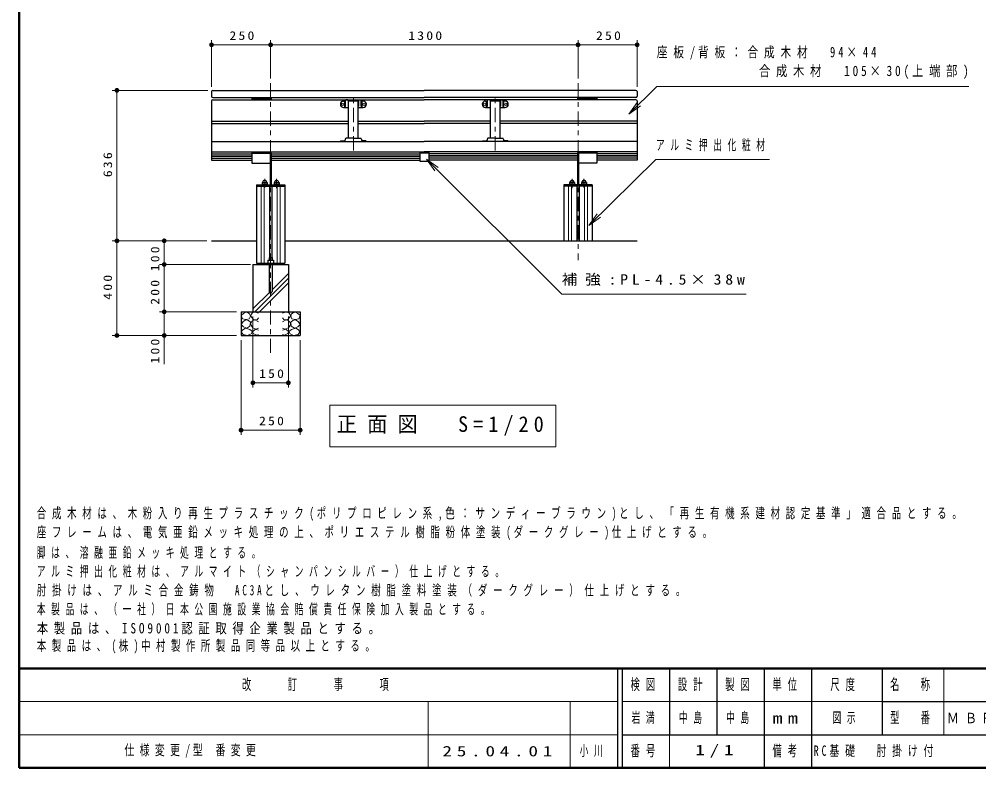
# Model space of a CAD drawing. Units: millimetres on the paper, scale 1:20. Extents: x -365 to 0, y 0 to 257.
# Drawn here: x -365 to -162.1, y 0 to 158.2 of the extents above; entities that cross this region are included whole.
import ezdxf

# ---------------------------------------------------------------- set-up
doc = ezdxf.new("R2010")
doc.units = ezdxf.units.MM
doc.linetypes.add('USER2', pattern=[6, 3, -1, 1, -1])
doc.layers.add('1_20', color=7, linetype='Continuous', lineweight=25)
doc.layers.add('LY_5', color=7, linetype='Continuous', lineweight=13)
doc.layers.add('99', color=7, linetype='Continuous')
doc.layers.add('CLASS1', color=7, linetype='Continuous')
doc.styles.add('ＭＳ ゴシック', font='')
doc.styles.get('ＭＳ ゴシック').set_extended_font_data('MS Gothic')

# ---------------------------------------------------------------- blocks, each defined once
blk = doc.blocks.new('filled_dot')
at = {"color": 0, "linetype": 'Continuous', "lineweight": -2, "const_width": 1.25}
blk.add_lwpolyline([(-0.625, 0, 1), (0.625, 0, 1)], format="xyb", close=True, dxfattribs=at)

msp = doc.modelspace()

# ---------------------------------------------------------------- linework, layer by layer
at = {"layer": '1_20', "lineweight": 13}
for p, q in [((-324.336, 143.903), (-324.336, 153.771)), ((-324.336, 152.771), (-311.836, 152.771)), ((-311.836, 145.654), (-311.836, 153.771)), ((-311.836, 152.771), (-246.836, 152.771)), ((-246.836, 145.654), (-246.836, 153.771)), ((-246.836, 152.771), (-234.336, 152.771)), ((-234.336, 143.903), (-234.336, 153.771)), ((-325.086, 143.153), (-345.336, 143.153)), ((-344.336, 111.353), (-344.336, 143.153)), ((-236.074, 138.091), (-234.306, 140.566)), ((-236.074, 138.091), (-233.952, 140.212)), ((-233.599, 139.858), (-236.074, 138.091)), ((-277.083, 126.15), (-278.851, 128.625)), ((-278.851, 128.625), (-276.376, 126.857)), ((-278.851, 128.625), (-276.73, 126.504)), ((-313.836, 122.903), (-313.836, 106.653)), ((-313.221, 122.903), (-313.221, 106.653)), ((-310.451, 122.903), (-310.451, 106.653)), ((-309.836, 122.903), (-309.836, 106.653)), ((-248.836, 122.903), (-248.836, 111.353)), ((-248.221, 122.903), (-248.221, 111.353)), ((-245.451, 122.903), (-245.451, 111.353)), ((-244.836, 122.903), (-244.836, 111.353)), ((-244.564, 114.575), (-242.774, 117.033)), ((-244.564, 114.575), (-242.423, 116.677)), ((-242.073, 116.32), (-244.564, 114.575)), ((-325.336, 111.353), (-345.336, 111.353)), ((-344.336, 91.353), (-344.336, 111.353)), ((-334.336, 106.353), (-334.336, 111.353)), ((-316.586, 106.353), (-335.336, 106.353)), ((-316.086, 106.353), (-335.336, 106.353)), ((-334.336, 96.353), (-334.336, 106.353)), ((-311.519, 101.015), (-308.086, 104.448)), ((-315.191, 96.353), (-308.086, 103.458)), ((-314.201, 96.353), (-308.086, 102.468)), ((-315.586, 96.948), (-312.079, 100.455)), ((-319.086, 96.353), (-335.336, 96.353)), ((-334.336, 85.275), (-334.336, 96.353)), ((-315.586, 95.353), (-315.586, 80.353)), ((-308.086, 95.353), (-308.086, 80.353)), ((-319.086, 91.353), (-345.336, 91.353)), ((-318.086, 90.353), (-318.086, 70.353)), ((-305.586, 90.353), (-305.586, 70.353)), ((-308.086, 81.353), (-315.586, 81.353)), ((-299.337, 76.629), (-299.337, 67.829)), ((-251.537, 76.629), (-299.337, 76.629)), ((-251.537, 67.829), (-251.537, 76.629)), ((-305.586, 71.353), (-318.086, 71.353)), ((-299.337, 67.829), (-251.537, 67.829))]:
    msp.add_line(p, q, dxfattribs=at)
at = {"layer": '1_20', "linetype": 'USER2', "lineweight": 13}
for p, q in [((-311.836, 144.654), (-311.836, 87.217)), ((-246.836, 144.654), (-246.836, 107.278)), ((-294.336, 130.438), (-294.336, 141.972)), ((-264.336, 130.438), (-264.336, 141.972)), ((-313.086, 124.479), (-313.086, 122.64)), ((-310.586, 124.479), (-310.586, 122.501)), ((-248.086, 124.479), (-248.086, 122.501)), ((-245.586, 124.479), (-245.586, 122.64)), ((-311.836, 108.555), (-311.836, 99.836))]:
    msp.add_line(p, q, dxfattribs=at)
at = {"layer": '1_20'}
for p, q in [((-324.336, 142.903), (-324.336, 141.903)), ((-324.086, 143.153), (-279.336, 143.153)), ((-234.586, 143.153), (-279.336, 143.153)), ((-234.336, 142.903), (-234.336, 141.903)), ((-324.336, 140.924), (-324.336, 128.392)), ((-324.086, 141.653), (-279.336, 141.653)), ((-324.086, 141.174), (-279.336, 141.174)), ((-315.836, 141.653), (-315.836, 141.174)), ((-315.836, 141.428), (-311.724, 141.428)), ((-311.724, 141.653), (-311.724, 141.174)), ((-296.411, 140.884), (-296.096, 140.884)), ((-296.168, 139.645), (-296.168, 140.782)), ((-296.074, 140.897), (-295.977, 141.08)), ((-295.972, 140.559), (-295.972, 140.976)), ((-295.532, 141.134), (-295.889, 141.134)), ((-295.432, 141.034), (-295.432, 139.791)), ((-295.336, 133.023), (-295.336, 140.958)), ((-295.336, 140.958), (-293.336, 140.958)), ((-293.336, 133.023), (-293.336, 140.958)), ((-293.24, 141.034), (-293.24, 139.791)), ((-293.14, 141.134), (-292.783, 141.134)), ((-292.7, 140.559), (-292.7, 140.976)), ((-292.598, 140.897), (-292.695, 141.08)), ((-292.261, 140.884), (-292.576, 140.884)), ((-292.504, 139.645), (-292.504, 140.782)), ((-234.586, 141.653), (-279.336, 141.653)), ((-234.586, 141.174), (-279.336, 141.174)), ((-266.411, 140.884), (-266.096, 140.884)), ((-266.168, 139.645), (-266.168, 140.782)), ((-266.074, 140.897), (-265.977, 141.08)), ((-265.972, 140.559), (-265.972, 140.976)), ((-265.532, 141.134), (-265.889, 141.134)), ((-265.432, 141.034), (-265.432, 139.791)), ((-265.336, 133.023), (-265.336, 140.958)), ((-265.336, 140.958), (-263.336, 140.958)), ((-263.336, 133.023), (-263.336, 140.958)), ((-263.24, 141.034), (-263.24, 139.791)), ((-263.14, 141.134), (-262.783, 141.134)), ((-262.7, 140.559), (-262.7, 140.976)), ((-262.598, 140.897), (-262.695, 141.08)), ((-262.261, 140.884), (-262.576, 140.884)), ((-262.504, 139.645), (-262.504, 140.782)), ((-246.949, 141.653), (-246.949, 141.174)), ((-242.836, 141.428), (-246.949, 141.428)), ((-242.836, 141.653), (-242.836, 141.174)), ((-234.336, 140.924), (-234.336, 128.392)), ((-296.411, 139.534), (-295.336, 139.534)), ((-295.382, 139.741), (-295.336, 139.741)), ((-293.336, 139.741), (-293.29, 139.741)), ((-293.336, 139.534), (-292.261, 139.534)), ((-266.411, 139.534), (-265.336, 139.534)), ((-265.382, 139.741), (-265.336, 139.741)), ((-263.336, 139.741), (-263.29, 139.741)), ((-263.336, 139.534), (-262.261, 139.534)), ((-324.336, 136.634), (-295.336, 136.634)), ((-324.336, 136.151), (-295.336, 136.151)), ((-293.336, 136.634), (-279.336, 136.634)), ((-293.336, 136.151), (-279.336, 136.151)), ((-265.336, 136.634), (-279.336, 136.634)), ((-265.336, 136.151), (-279.336, 136.151)), ((-234.336, 136.634), (-263.336, 136.634)), ((-234.336, 136.151), (-263.336, 136.151)), ((-324.336, 132.353), (-279.336, 132.353)), ((-296.975, 132.448), (-296.202, 132.448)), ((-295.974, 132.958), (-296.155, 132.48)), ((-294.336, 133.023), (-295.88, 133.023)), ((-294.336, 133.023), (-292.792, 133.023)), ((-292.698, 132.958), (-292.517, 132.48)), ((-291.697, 132.448), (-292.47, 132.448)), ((-234.336, 132.353), (-279.336, 132.353)), ((-266.975, 132.448), (-266.202, 132.448)), ((-265.974, 132.958), (-266.155, 132.48)), ((-264.336, 133.023), (-265.88, 133.023)), ((-264.336, 133.023), (-262.792, 133.023)), ((-262.698, 132.958), (-262.517, 132.48)), ((-261.697, 132.448), (-262.47, 132.448)), ((-324.336, 130.161), (-279.336, 130.161)), ((-315.836, 130.118), (-311.949, 130.118)), ((-315.836, 130.118), (-315.836, 127.781)), ((-315.836, 129.894), (-311.949, 129.894)), ((-311.949, 129.894), (-311.949, 123.203)), ((-311.724, 129.893), (-311.724, 123.203)), ((-280.286, 130.161), (-280.286, 128.167)), ((-280.286, 129.936), (-278.386, 129.936)), ((-234.336, 130.161), (-279.336, 130.161)), ((-278.386, 130.161), (-278.386, 128.167)), ((-246.949, 129.893), (-246.949, 123.203)), ((-242.836, 130.118), (-246.724, 130.118)), ((-242.836, 129.894), (-246.724, 129.894)), ((-246.724, 129.894), (-246.724, 123.203)), ((-242.836, 130.118), (-242.836, 127.781)), ((-324.336, 129.752), (-315.836, 129.752)), ((-324.336, 129.299), (-315.836, 129.299)), ((-324.336, 129.255), (-315.836, 129.255)), ((-324.336, 128.845), (-315.836, 128.845)), ((-324.336, 128.802), (-315.836, 128.802)), ((-324.336, 128.392), (-315.836, 128.392)), ((-311.724, 129.752), (-280.286, 129.752)), ((-311.724, 129.299), (-280.286, 129.299)), ((-311.724, 129.255), (-280.286, 129.255)), ((-311.724, 128.845), (-280.286, 128.845)), ((-311.724, 128.802), (-280.286, 128.802)), ((-311.724, 128.392), (-280.286, 128.392)), ((-280.286, 128.167), (-278.386, 128.167)), ((-246.949, 129.752), (-278.386, 129.752)), ((-246.949, 129.299), (-278.386, 129.299)), ((-246.949, 129.255), (-278.386, 129.255)), ((-246.949, 128.845), (-278.386, 128.845)), ((-246.949, 128.802), (-278.386, 128.802)), ((-246.949, 128.392), (-278.386, 128.392)), ((-234.336, 129.752), (-242.836, 129.752)), ((-234.336, 129.299), (-242.836, 129.299)), ((-234.336, 129.255), (-242.836, 129.255)), ((-234.336, 128.845), (-242.836, 128.845)), ((-234.336, 128.802), (-242.836, 128.802)), ((-234.336, 128.392), (-242.836, 128.392)), ((-315.836, 127.781), (-311.949, 127.781)), ((-242.836, 127.781), (-246.724, 127.781)), ((-314.836, 123.203), (-314.836, 106.653)), ((-314.836, 123.203), (-308.836, 123.203)), ((-314.836, 122.903), (-308.836, 122.903)), ((-313.611, 123.703), (-313.611, 123.203)), ((-313.611, 123.703), (-312.561, 123.703)), ((-313.611, 123.303), (-312.561, 123.303)), ((-312.561, 123.703), (-312.561, 123.203)), ((-312.086, 122.903), (-312.086, 107.218)), ((-311.586, 122.903), (-311.586, 107.218)), ((-311.111, 123.703), (-310.061, 123.703)), ((-311.111, 123.703), (-311.111, 123.203)), ((-311.111, 123.303), (-310.061, 123.303)), ((-310.061, 123.703), (-310.061, 123.203)), ((-308.836, 123.203), (-308.836, 106.653)), ((-249.836, 123.203), (-249.836, 111.353)), ((-243.836, 123.203), (-249.836, 123.203)), ((-243.836, 122.903), (-249.836, 122.903)), ((-247.561, 123.703), (-248.611, 123.703)), ((-248.611, 123.703), (-248.611, 123.203)), ((-247.561, 123.303), (-248.611, 123.303)), ((-247.561, 123.703), (-247.561, 123.203)), ((-247.086, 122.903), (-247.086, 111.353)), ((-246.586, 122.903), (-246.586, 111.353)), ((-246.111, 123.703), (-246.111, 123.203)), ((-245.061, 123.703), (-246.111, 123.703)), ((-245.061, 123.303), (-246.111, 123.303)), ((-245.061, 123.703), (-245.061, 123.203)), ((-243.836, 123.203), (-243.836, 111.353)), ((-324.336, 111.353), (-314.836, 111.353)), ((-308.836, 111.353), (-234.336, 111.353)), ((-312.154, 107.841), (-311.519, 107.841)), ((-312.154, 107.841), (-312.154, 107.268)), ((-311.519, 107.841), (-311.519, 107.268)), ((-315.586, 106.353), (-315.586, 96.353)), ((-315.586, 106.353), (-308.086, 106.353)), ((-314.836, 106.653), (-308.836, 106.653)), ((-313.711, 106.653), (-313.711, 106.353)), ((-312.441, 107.268), (-311.231, 107.268)), ((-312.441, 107.268), (-312.441, 106.653)), ((-312.154, 106.353), (-312.154, 100.659)), ((-311.519, 106.353), (-311.519, 100.659)), ((-311.231, 107.268), (-311.231, 106.674)), ((-309.961, 106.653), (-309.961, 106.353)), ((-308.086, 106.353), (-308.086, 96.353)), ((-318.086, 96.353), (-318.086, 91.353)), ((-318.086, 96.353), (-305.586, 96.353)), ((-305.586, 96.353), (-305.586, 91.353)), ((-318.086, 91.353), (-305.586, 91.353))]:
    msp.add_line(p, q, dxfattribs=at)
at = {"layer": '1_20', "lineweight": 13}
for points in [[(-236.074, 138.091), (-230.186, 143.978), (-164.173, 143.978)], [(-278.851, 128.625), (-250.289, 100.063), (-211.275, 100.063)], [(-244.564, 114.575), (-230.375, 128.51), (-206.355, 128.51)], [(-314.365, 96.038), (-315.221, 96.355), (-315.76, 96.086), (-316.076, 95.484), (-315.49, 94.723), (-314.714, 94.66), (-314.365, 95.056)], [(-309.307, 96.038), (-308.451, 96.355), (-307.913, 96.086), (-307.596, 95.484), (-308.182, 94.723), (-308.958, 94.66), (-309.307, 95.056)], [(-314.381, 94.232), (-315.142, 94.628), (-315.775, 94.375), (-316.076, 93.725), (-315.633, 92.949), (-314.872, 92.711), (-314.381, 92.917)], [(-309.291, 94.232), (-308.53, 94.628), (-307.897, 94.375), (-307.596, 93.725), (-308.039, 92.949), (-308.8, 92.711), (-309.291, 92.917)], [(-314.365, 92.505), (-315.031, 92.711), (-315.68, 92.157), (-315.506, 91.761), (-314.777, 91.396), (-314.365, 91.555)], [(-309.307, 92.505), (-308.641, 92.711), (-307.992, 92.157), (-308.166, 91.761), (-308.895, 91.396), (-309.307, 91.555)]]:
    msp.add_lwpolyline(points, dxfattribs=at)
at = {"layer": '1_20'}
for points in [[(-296.168, 139.645), (-296.13, 139.664), (-296.095, 139.687), (-296.066, 139.714), (-296.04, 139.746), (-296.023, 139.783), (-296.011, 139.825), (-296.003, 139.874), (-295.997, 139.93), (-295.992, 139.998), (-295.988, 140.074), (-295.984, 140.155), (-295.981, 140.236), (-295.979, 140.316), (-295.977, 140.392), (-295.975, 140.461), (-295.974, 140.519), (-295.973, 140.564), (-295.972, 140.594), (-295.972, 140.605), (-295.972, 140.594), (-295.972, 140.559)], [(-292.504, 139.645), (-292.542, 139.664), (-292.577, 139.687), (-292.607, 139.714), (-292.632, 139.746), (-292.649, 139.783), (-292.661, 139.825), (-292.669, 139.874), (-292.675, 139.93), (-292.68, 139.998), (-292.684, 140.074), (-292.688, 140.155), (-292.691, 140.236), (-292.693, 140.316), (-292.695, 140.392), (-292.697, 140.461), (-292.698, 140.519), (-292.699, 140.564), (-292.7, 140.594), (-292.7, 140.605), (-292.7, 140.594), (-292.7, 140.559)], [(-266.168, 139.645), (-266.13, 139.664), (-266.095, 139.687), (-266.066, 139.714), (-266.04, 139.746), (-266.023, 139.783), (-266.011, 139.825), (-266.003, 139.874), (-265.997, 139.93), (-265.992, 139.998), (-265.988, 140.074), (-265.984, 140.155), (-265.981, 140.236), (-265.979, 140.316), (-265.977, 140.392), (-265.975, 140.461), (-265.974, 140.519), (-265.973, 140.564), (-265.972, 140.594), (-265.972, 140.605), (-265.972, 140.594), (-265.972, 140.559)], [(-262.504, 139.645), (-262.542, 139.664), (-262.577, 139.687), (-262.607, 139.714), (-262.632, 139.746), (-262.649, 139.783), (-262.661, 139.825), (-262.669, 139.874), (-262.675, 139.93), (-262.68, 139.998), (-262.684, 140.074), (-262.688, 140.155), (-262.691, 140.236), (-262.693, 140.316), (-262.695, 140.392), (-262.697, 140.461), (-262.698, 140.519), (-262.699, 140.564), (-262.7, 140.594), (-262.7, 140.605), (-262.7, 140.594), (-262.7, 140.559)]]:
    msp.add_lwpolyline(points, dxfattribs=at)
at = {"layer": '1_20', "lineweight": 13}
for points in [[(-316.964, 96.323), (-317.597, 96.022), (-318.073, 95.547), (-317.772, 94.85), (-317.043, 94.707), (-316.346, 94.866), (-316.092, 95.452), (-316.282, 95.959)], [(-306.708, 96.323), (-306.075, 96.022), (-305.6, 95.547), (-305.901, 94.85), (-306.629, 94.707), (-307.326, 94.866), (-307.58, 95.452), (-307.39, 95.959)], [(-317.09, 94.676), (-317.629, 94.327), (-318.073, 93.646), (-317.566, 93.186), (-316.9, 92.87), (-316.203, 93.313), (-316.124, 94.153), (-316.532, 94.515)], [(-306.582, 94.676), (-306.043, 94.327), (-305.6, 93.646), (-306.106, 93.186), (-306.772, 92.87), (-307.469, 93.313), (-307.548, 94.153), (-307.14, 94.515)], [(-317.131, 92.879), (-317.7, 92.56), (-318.038, 92.137), (-317.634, 91.571), (-316.692, 91.368), (-315.976, 91.687), (-315.703, 92.192), (-316.242, 92.648)], [(-306.541, 92.879), (-305.972, 92.56), (-305.634, 92.137), (-306.038, 91.571), (-306.98, 91.368), (-307.696, 91.687), (-307.969, 92.192), (-307.43, 92.648)]]:
    msp.add_lwpolyline(points, close=True, dxfattribs=at)
for centre in [(-296.586, 140.209), (-292.086, 140.209), (-266.586, 140.209), (-262.086, 140.209)]:
    msp.add_circle(centre, 0.225, dxfattribs=at)
at = {"layer": '1_20'}
for centre, radius, start, end in [((-324.086, 142.903), 0.25, 90, 180), ((-234.586, 142.903), 0.25, 360, 90), ((-324.086, 141.903), 0.25, 180, 270), ((-324.086, 140.924), 0.25, 90, 180), ((-296.411, 140.209), 0.675, 90, 270), ((-296.096, 140.909), 0.025, 270, 332.13251), ((-295.889, 141.034), 0.1, 90, 152.13251), ((-295.532, 141.034), 0.1, 0, 90), ((-293.14, 141.034), 0.1, 90, 180), ((-292.783, 141.034), 0.1, 27.86749, 90), ((-292.576, 140.909), 0.025, 207.86749, 270), ((-292.261, 140.209), 0.675, 270, 90), ((-266.411, 140.209), 0.675, 90, 270), ((-266.096, 140.909), 0.025, 270, 332.13251), ((-265.889, 141.034), 0.1, 90, 152.13251), ((-265.532, 141.034), 0.1, 0, 90), ((-263.14, 141.034), 0.1, 90, 180), ((-262.783, 141.034), 0.1, 27.86749, 90), ((-262.576, 140.909), 0.025, 207.86749, 270), ((-262.261, 140.209), 0.675, 270, 90), ((-234.586, 141.903), 0.25, 270, 0), ((-234.586, 140.924), 0.25, 360, 90), ((-295.382, 139.791), 0.05, 180, 270), ((-293.29, 139.791), 0.05, 270, 0.00001), ((-265.382, 139.791), 0.05, 180, 270), ((-263.29, 139.791), 0.05, 270, 0.00001), ((-296.975, 132.348), 0.1, 90, 177), ((-296.202, 132.498), 0.05, 270, 339.20314), ((-295.88, 132.923), 0.1, 90, 159.20314), ((-292.792, 132.923), 0.1, 20.79686, 90), ((-292.47, 132.498), 0.05, 200.79686, 270), ((-291.697, 132.348), 0.1, 3, 90), ((-266.975, 132.348), 0.1, 90, 177), ((-266.202, 132.498), 0.05, 270, 339.20314), ((-265.88, 132.923), 0.1, 90, 159.20314), ((-262.792, 132.923), 0.1, 20.79686, 90), ((-262.47, 132.498), 0.05, 200.79686, 270), ((-261.697, 132.348), 0.1, 3, 90), ((-311.949, 129.893), 0.225, 0, 90), ((-246.724, 129.893), 0.225, 90, 180), ((-313.086, 123.703), 0.425, 0, 180), ((-310.586, 123.703), 0.425, 0, 180), ((-248.086, 123.703), 0.425, 360, 180), ((-245.586, 123.703), 0.425, 360, 180), ((-311.836, 100.659), 0.318, 179.99996, 0.00001)]:
    msp.add_arc(centre, radius, start, end, dxfattribs=at)
at = {"layer": 'LY_5', "lineweight": 50}
for p, q in [((-365, 257), (-365, 0)), ((-365, 21), (0, 21)), ((-365, 0), (0, 0))]:
    msp.add_line(p, q, dxfattribs=at)
at = {"layer": 'LY_5', "color": 211, "lineweight": 25}
for p, q in [((-238.5, 21), (-238.5, 0)), ((-237.5, 21), (-237.5, 0)), ((-227.5, 21), (-227.5, 7)), ((-217.5, 21), (-217.5, 7)), ((-207.5, 21), (-207.5, 0)), ((-197.5, 21), (-197.5, 7)), ((-182.5, 21), (-182.5, 7)), ((-182.5, 14), (-70, 14)), ((-237.5, 7), (0, 7))]:
    msp.add_line(p, q, dxfattribs=at)
at = {"layer": 'LY_5'}
for p, q in [((-169.5, 21), (-169.5, 7)), ((-365, 14), (-238.5, 14)), ((-278.5, 14), (-278.5, 0)), ((-248.5, 14), (-248.5, 0)), ((-237.5, 14), (-182.5, 14)), ((-365, 7), (-238.5, 7)), ((-227.5, 7), (-227.5, 0))]:
    msp.add_line(p, q, dxfattribs=at)
at = {"layer": 'LY_5', "lineweight": 25}
msp.add_line((-197.5, 7), (-197.5, 0), dxfattribs=at)

# ---------------------------------------------------------------- block references
at = {"layer": '1_20', "lineweight": 13, "xscale": 0.4, "yscale": 0.4}
for p in [(-324.336, 152.771), (-315.586, 81.353), (-318.086, 71.353)]:
    msp.add_blockref('filled_dot', p, dxfattribs=at)
for p, rotation in [((-311.836, 152.771), 180), ((-246.836, 152.771), 180), ((-234.336, 152.771), 180), ((-344.336, 143.153), 270), ((-344.336, 111.353), 270), ((-344.336, 111.353), 90), ((-334.336, 111.353), 270), ((-334.336, 106.353), 270), ((-334.336, 106.353), 90), ((-334.336, 96.353), 270), ((-334.336, 96.353), 90), ((-344.336, 91.353), 90), ((-334.336, 91.353), 90), ((-308.086, 81.353), 180), ((-305.586, 71.353), 180)]:
    msp.add_blockref('filled_dot', p, dxfattribs=dict(at, rotation=rotation))

# ---------------------------------------------------------------- texts
at = {"layer": '1_20', "style": 'ＭＳ ゴシック'}
for s, insert, char_height, attachment_point in [('\\T1.33;\\W1.15;250', (-317.671, 153.771), 1.833, 8), ('\\T1.33;\\W1.15;1300', (-278.915, 153.771), 1.833, 8), ('\\T1.33;\\W1.15;250', (-240.171, 153.771), 1.833, 8), ('\\T1.55;\\W0.75;座板/背板：合成木材\u300094×44', (-230.173, 150.978), 2.199, 4), ('\\T1.5;\\W0.8;\u3000\u3000\u3000\u3000\u3000\u3000合成木材\u3000105×30(上端部)', (-230.173, 146.978), 2.199, 4), ('\\T1.64;\\W0.6;アルミ押出化粧材', (-230.355, 131.51), 2.199, 4), ('\\T1.5;\\W1.1;補強:PL-4.5×38w', (-250.275, 103.063), 2.199, 4), ('\\T1.33;\\W1.15;150', (-311.415, 82.353), 1.833, 8), ('\\T1.33;\\W1.15;250', (-311.421, 72.353), 1.833, 8), ('\\T1.5;\\W0.95;正面図\u3000S=1/20', (-275.437, 72.229), 3.299, 5)]:
    msp.add_mtext(s, dxfattribs=dict(at, insert=insert, char_height=char_height, attachment_point=attachment_point))
at = {"layer": '1_20', "char_height": 1.833, "attachment_point": 8, "rotation": 90, "style": 'ＭＳ ゴシック'}
for s, insert in [('\\T1.33;\\W1.15;636', (-345.336, 127.67)), ('\\T1.33;\\W1.15;100', (-335.336, 107.779)), ('\\T1.33;\\W1.15;400', (-345.336, 101.77)), ('\\T1.33;\\W1.15;200', (-335.336, 100.699)), ('\\T1.33;\\W1.15;100', (-335.336, 88.275))]:
    msp.add_mtext(s, dxfattribs=dict(at, insert=insert))
at = {"layer": '99', "char_height": 2.199, "style": 'ＭＳ ゴシック'}
for s, insert, attachment_point in [('\\T1.64;\\W0.6;岩満', (-232.5, 10.5), 5), ('\\T1.64;\\W0.6;中島', (-225.5, 10.5), 4), ('\\T1.64;\\W0.6;中島', (-212.5, 10.5), 5), ('\\T1.64;\\W0.6;図示', (-190, 10.5), 5), ('\\T1.5;\\W0.85;ＭＢR－C１８ＡTA+2KA', (-149.75, 10.5), 5), ('\\T1.53;\\W0.7;仕様変更/型\\~番変更', (-342.75, 3.5), 4), ('\\T1.5;\\W1.35;25.04.01', (-275.5, 3.5), 4), ('\\T1.64;\\W0.6;小川', (-246.5, 3.5), 4), ('\\T1.5;\\W1.35;1/1', (-217.5, 3.5), 5), ('\\T1.58;\\W0.7;RC基礎\u3000肘掛け付', (-197, 3.5), 4)]:
    msp.add_mtext(s, dxfattribs=dict(at, insert=insert, attachment_point=attachment_point))
at = {"layer": 'CLASS1', "char_height": 2.199, "attachment_point": 7, "style": 'ＭＳ ゴシック'}
for s, insert in [('\\T1.6;\\W0.65;合成木材は、木粉入り再生プラスチック(ポリプロピレン系,色：サンディーブラウン)とし、「再生有機系建材認定基準」適合品とする。', (-361.274, 52.151)), ('\\T1.6;\\W0.65;座フレームは、電気亜鉛メッキ処理の上、ポリエステル樹脂粉体塗装(ダークグレー)仕上げとする。', (-361.274, 48.151)), ('\\T1.64;\\W0.6;脚は、溶融亜鉛メッキ処理とする。', (-361.274, 44.151)), ('\\T1.64;\\W0.6;アルミ押出化粧材は、アルマイト（シャンパンシルバー）仕上げとする。', (-361.274, 40.151)), ('\\T1.61;\\W0.65;肘掛けは、アルミ合金鋳物\u3000AC3Aとし、ウレタン樹脂塗料塗装（ダークグレー）仕上げとする。', (-361.274, 36.151)), ('\\T1.64;\\W0.6;本製品は、（一社）日本公園施設業協会賠償責任保険加入製品とする。', (-361.274, 32.151)), ('\\T1.5;\\W0.8;本製品は、ISO9001認証取得企業製品とする。', (-361.274, 28.151)), ('\\T1.58;\\W0.65;本製品は、(株)中村製作所製品同等品以上とする。', (-361.274, 24.151))]:
    msp.add_mtext(s, dxfattribs=dict(at, insert=insert))
at = {"layer": 'LY_5', "color": 4, "char_height": 2.346, "attachment_point": 5, "style": 'ＭＳ ゴシック'}
for s, insert in [('\\T1.64;\\W0.6;改\u3000\u3000訂\u3000\u3000事\u3000\u3000項', (-301.75, 17.5)), ('\\T1.64;\\W0.6;検図', (-232.5, 17.5)), ('\\T1.64;\\W0.6;設計', (-222.5, 17.5)), ('\\T1.64;\\W0.6;製図', (-212.5, 17.5)), ('\\T1.64;\\W0.6;単位', (-202.5, 17.5)), ('\\T1.64;\\W0.6;尺度', (-190.25, 17.5)), ('\\T1.64;\\W0.6;名\u3000称', (-176, 17.5)), ('\\T1.5;\\W1.35;mm', (-202.5, 10.5)), ('\\T1.64;\\W0.6;型\u3000番', (-176, 10.5)), ('\\T1.64;\\W0.6;番号', (-232.5, 3.5)), ('\\T1.64;\\W0.6;備考', (-202.5, 3.5))]:
    msp.add_mtext(s, dxfattribs=dict(at, insert=insert))

doc.saveas('drawing.dxf')
